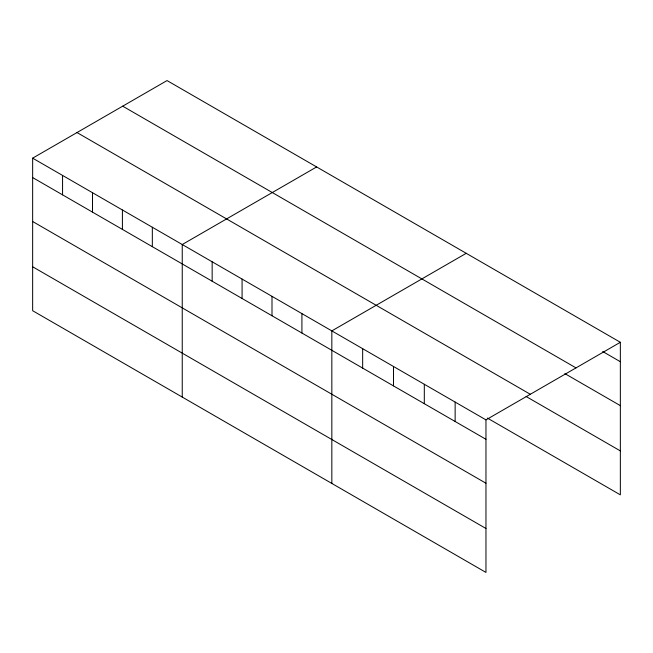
<?xml version="1.0" encoding="UTF-8"?>
<svg xmlns="http://www.w3.org/2000/svg" width="653" height="653" viewBox="0 0 653 653"><rect width="100%" height="100%" fill="white"/><g stroke="black" fill="none" stroke-linecap="round" stroke-linejoin="round"><path stroke-width="0.98" d="M32.65 158.157L485.963 419.871L485.963 572.428L32.65 310.714L32.65 158.157L167.037 80.572L620.35 342.286L620.35 494.843L487.358 418.067M316.632 166.939L182.244 244.524L182.244 397.081M466.226 253.307L331.838 330.891L331.838 483.449M485.963 419.871L620.35 342.286M602.735 351.534L620.35 361.705M122.691 106.17L576.003 367.892M564.861 373.606L620.35 405.644M76.997 132.551L530.309 394.273M526.114 396.502L620.35 450.905M32.65 177.575L485.963 439.289M32.65 221.506L485.963 483.228M32.65 266.775L485.963 528.497M455.141 402.077L455.141 421.495M424.311 384.282L424.311 403.701M393.49 366.48L393.49 385.899M362.66 348.686L362.66 368.104M301.915 313.62L301.915 333.03M271.999 296.34L271.999 315.758M242.083 279.068L242.083 298.486M212.16 261.796L212.16 281.214M152.329 227.252L152.329 246.671M122.405 209.972L122.405 229.391M92.489 192.7L92.489 212.119M62.566 175.428L62.566 194.847"/></g></svg>
